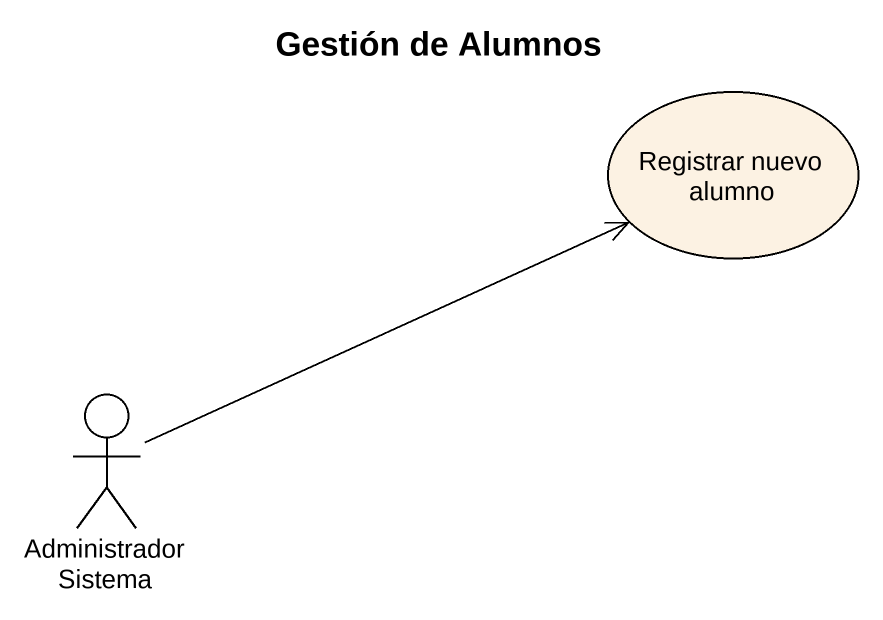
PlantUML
@startuml
title Gestión de Alumnos
usecase "Registrar nuevo alumno" as Registrar_nuevo_alumno
actor "Administrador Sistema" as Administrador_Sistema
Administrador_Sistema -right-> Registrar_nuevo_alumno
@enduml
